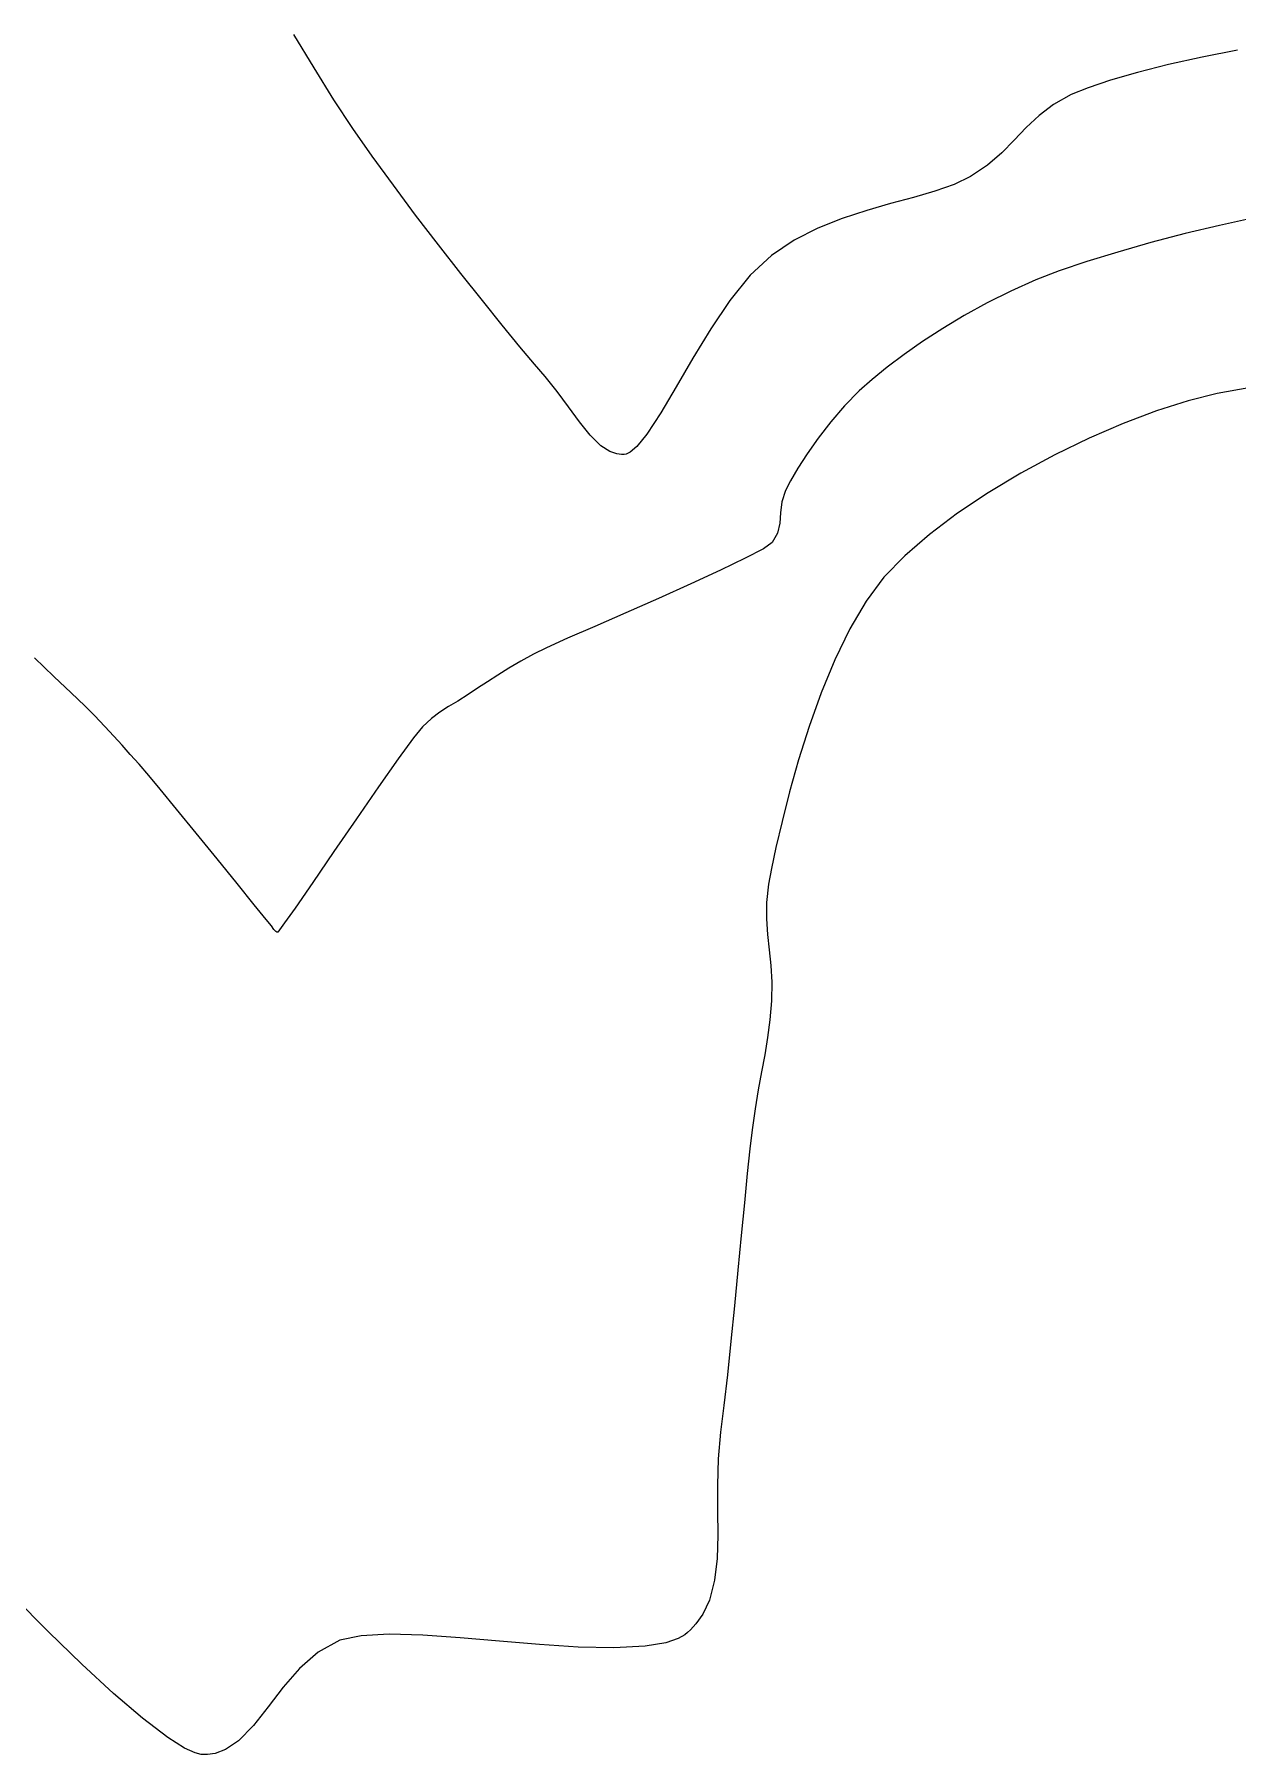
# Model space of a CAD drawing. Header units: feet. Extents: x 26064 to 27719, y 16802 to 28989.
# Drawn here: x 26649 to 26695.5, y 17459.5 to 17526 of the extents above; entities that cross this region are included whole.
import ezdxf

# ---------------------------------------------------------------- set-up
doc = ezdxf.new("R2010")
doc.units = ezdxf.units.FT
doc.header["$LTSCALE"] = 50
doc.header["$MEASUREMENT"] = 0
doc.linetypes.add('HIDN25', pattern=[0.0938, 0.0625, -0.0313])
doc.layers.add('CONT-MNR', color=55, linetype='HIDN25')

msp = doc.modelspace()

# ---------------------------------------------------------------- linework, layer by layer
at = {"layer": 'CONT-MNR', "color": 7, "extrusion": (0.855555, 0.517711, 0)}
msp.add_line((26659.82653, 17524.70302, 631), (26659.04208, 17525.99938, 631), dxfattribs=at)
at = {"layer": 'CONT-MNR', "color": 7}
for p, q in [((26695.54172, 17525.38955, 631), (26694.17102, 17525.12269, 631)), ((26691.67696, 17524.52964, 631), (26690.62741, 17524.22783, 631)), ((26688.42576, 17523.29158, 631), (26687.86222, 17522.85992, 631)), ((26683.83668, 17519.93348, 631), (26683.01254, 17519.69419, 631)), ((26685.20784, 17520.49963, 631), (26684.5758, 17520.19446, 631)), ((26682.12544, 17519.45411, 631), (26681.19746, 17519.19075, 631)), ((26683.01254, 17519.69419, 631), (26682.12544, 17519.45411, 631)), ((26664.6346, 17517.86377, 631), (26663.75614, 17519.0118, 631)), ((26696.12121, 17518.88843, 632), (26694.84244, 17518.61081, 632)), ((26678.38877, 17518.03604, 631), (26677.51784, 17517.45463, 631)), ((26679.30705, 17518.5042, 631), (26678.38877, 17518.03604, 631)), ((26692.1927, 17517.94743, 632), (26690.9084, 17517.58427, 632)), ((26665.50322, 17516.75073, 631), (26664.6346, 17517.86377, 631)), ((26677.51784, 17517.45463, 631), (26676.69558, 17516.68337, 631)), ((26690.9084, 17517.58427, 632), (26689.70894, 17517.21522, 632)), ((26676.69558, 17516.68337, 631), (26675.91125, 17515.71187, 631)), ((26688.63764, 17516.85157, 632), (26687.73784, 17516.50463, 632)), ((26689.70894, 17517.21522, 632), (26688.63764, 17516.85157, 632)), ((26667.10458, 17514.75011, 631), (26666.33542, 17515.70281, 631)), ((26667.78411, 17513.92277, 631), (26667.10458, 17514.75011, 631)), ((26675.16883, 17514.6169, 631), (26674.47231, 17513.47526, 631)), ((26684.97189, 17515.1297, 632), (26684.13936, 17514.62942, 632)), ((26682.64384, 17513.61877, 632), (26681.99265, 17513.126, 632)), ((26681.41368, 17512.65335, 632), (26680.91284, 17512.20963, 632)), ((26694.75698, 17512.11491, 633), (26693.62388, 17511.83304, 633)), ((26695.97457, 17512.33155, 633), (26694.75698, 17512.11491, 633)), ((26680.33894, 17511.63212, 632), (26679.80562, 17511.01527, 632)), ((26692.40134, 17511.44221, 633), (26691.1166, 17510.95444, 633)), ((26693.62388, 17511.83304, 633), (26692.40134, 17511.44221, 633)), ((26691.1166, 17510.95444, 633), (26689.79688, 17510.38174, 633)), ((26670.92225, 17510.08985, 631), (26670.50472, 17510.50046, 631)), ((26672.69805, 17510.53821, 631), (26672.31449, 17510.06534, 631)), ((26678.2582, 17508.73658, 632), (26678.06284, 17508.35963, 632)), ((26678.53917, 17509.21973, 632), (26678.2582, 17508.73658, 632)), ((26677.92111, 17507.92491, 632), (26677.86832, 17507.50307, 632)), ((26684.7129, 17507.48217, 633), (26683.62677, 17506.6652, 633)), ((26677.83489, 17507.09808, 632), (26677.75126, 17506.71393, 632)), ((26683.62677, 17506.6652, 633), (26682.66906, 17505.83544, 633)), ((26677.54784, 17506.35463, 632), (26677.20154, 17506.10893, 632)), ((26674.39309, 17504.74746, 632), (26673.14504, 17504.18994, 632)), ((26680.54471, 17503.0049, 633), (26679.96578, 17501.80887, 633)), ((26666.15354, 17500.71668, 632), (26665.78784, 17500.47463, 632)), ((26664.36413, 17499.54066, 632), (26664.01784, 17499.22463, 632)), ((26652.40071, 17498.50593, 632), (26652.07861, 17498.85588, 632)), ((26678.97609, 17499.23682, 633), (26678.56685, 17497.94565, 633)), ((26663.07807, 17497.97864, 632), (26662.31752, 17496.89669, 632)), ((26662.31752, 17496.89669, 632), (26661.46337, 17495.66316, 632)), ((26655.27149, 17495.10703, 632), (26654.50932, 17496.04145, 632)), ((26656.079, 17494.11298, 632), (26655.27149, 17495.10703, 632)), ((26660.59073, 17494.39385, 632), (26659.77473, 17493.20454, 632)), ((26677.69064, 17494.56051, 633), (26677.51826, 17493.73632, 633)), ((26657.5131, 17492.34284, 632), (26656.85261, 17493.15852, 632)), ((26659.77473, 17493.20454, 632), (26659.0905, 17492.21104, 632)), ((26677.40698, 17493.13491, 633), (26677.32605, 17492.42974, 633)), ((26658.17784, 17491.52463, 632), (26657.98125, 17491.76514, 632)), ((26658.27665, 17491.38996, 632), (26658.17784, 17491.52463, 632)), ((26658.3446, 17491.30611, 632), (26658.27665, 17491.38996, 632)), ((26658.39225, 17491.27721, 632), (26658.3446, 17491.30611, 632)), ((26658.43074, 17491.28578, 632), (26658.41784, 17491.27463, 632)), ((26677.36384, 17487.20158, 633), (26677.25491, 17486.53806, 633)), ((26677.25491, 17486.53806, 633), (26677.13376, 17485.87406, 633)), ((26676.47035, 17480.81565, 633), (26676.34817, 17479.55164, 633)), ((26676.34817, 17479.55164, 633), (26676.21854, 17478.20603, 633)), ((26675.94703, 17475.46324, 633), (26675.81019, 17474.1627, 633)), ((26675.42687, 17469.89532, 633), (26675.43457, 17468.90558, 633)), ((26675.43457, 17468.90558, 633), (26675.44168, 17467.95481, 633)), ((26675.41387, 17467.0547, 633), (26675.31682, 17466.21696, 633)), ((26674.85808, 17464.90352, 633), (26674.596, 17464.53083, 633)), ((26662.73639, 17464.12623, 633), (26661.64588, 17464.07217, 633)), ((26659.98793, 17463.44015, 633), (26659.26828, 17462.81027, 633)), ((26672.62628, 17463.66472, 633), (26671.4174, 17463.60317, 633)), ((26659.26828, 17462.81027, 633), (26658.63409, 17462.07887, 633)), ((26658.63409, 17462.07887, 633), (26658.05141, 17461.31954, 633)), ((26654.16752, 17460.1388, 633), (26653.19234, 17460.88186, 633)), ((26655.23017, 17459.54421, 633), (26654.8229, 17459.72904, 633)), ((26655.99863, 17459.51985, 633), (26655.70856, 17459.47707, 633)), ((26656.40505, 17459.67132, 633), (26655.99863, 17459.51985, 633))]:
    msp.add_line(p, q, dxfattribs=at)
at = {"layer": 'CONT-MNR', "color": 7, "extrusion": (0.847322, 0.531079, 0)}
msp.add_line((26660.59634, 17523.47481, 631), (26659.82653, 17524.70302, 631), dxfattribs=at)
at = {"layer": 'CONT-MNR', "color": 7, "extrusion": (0.245573, -0.969378, 0)}
msp.add_line((26692.87046, 17524.83199, 631), (26691.67696, 17524.52964, 631), dxfattribs=at)
at = {"layer": 'CONT-MNR', "color": 7, "extrusion": (0.218137, -0.975918, 0)}
msp.add_line((26694.17102, 17525.12269, 631), (26692.87046, 17524.83199, 631), dxfattribs=at)
at = {"layer": 'CONT-MNR', "color": 7, "extrusion": (0.376021, -0.926611, 0)}
msp.add_line((26689.75874, 17523.93876, 631), (26689.10784, 17523.67463, 631), dxfattribs=at)
at = {"layer": 'CONT-MNR', "color": 7, "extrusion": (0.315746, -0.948844, 0)}
msp.add_line((26690.62741, 17524.22783, 631), (26689.75874, 17523.93876, 631), dxfattribs=at)
at = {"layer": 'CONT-MNR', "color": 7, "extrusion": (0.835031, 0.550203, 0)}
msp.add_line((26661.32784, 17522.36463, 631), (26660.59634, 17523.47481, 631), dxfattribs=at)
at = {"layer": 'CONT-MNR', "color": 7, "extrusion": (0.489658, -0.871915, 0)}
msp.add_line((26689.10784, 17523.67463, 631), (26688.42576, 17523.29158, 631), dxfattribs=at)
at = {"layer": 'CONT-MNR', "color": 7, "extrusion": (-0.687683, 0.726011, 0)}
msp.add_line((26687.86222, 17522.85992, 631), (26687.37108, 17522.39471, 631), dxfattribs=at)
at = {"layer": 'CONT-MNR', "color": 7, "extrusion": (0.820048, 0.572294, 0)}
msp.add_line((26662.07616, 17521.29235, 631), (26661.32784, 17522.36463, 631), dxfattribs=at)
at = {"layer": 'CONT-MNR', "color": 7, "extrusion": (0.708836, -0.705373, 0)}
msp.add_line((26686.90621, 17521.91101, 631), (26686.42147, 17521.42389, 631), dxfattribs=at)
at = {"layer": 'CONT-MNR', "color": 7, "extrusion": (0.720997, -0.692938, 0)}
msp.add_line((26687.37108, 17522.39471, 631), (26686.90621, 17521.91101, 631), dxfattribs=at)
at = {"layer": 'CONT-MNR', "color": 7, "extrusion": (0.809353, 0.587323, 0)}
msp.add_line((26662.89446, 17520.1647, 631), (26662.07616, 17521.29235, 631), dxfattribs=at)
at = {"layer": 'CONT-MNR', "color": 7, "extrusion": (0.653493, -0.756932, 0)}
msp.add_line((26686.42147, 17521.42389, 631), (26685.87072, 17520.94841, 631), dxfattribs=at)
at = {"layer": 'CONT-MNR', "color": 7, "extrusion": (0.560617, -0.828075, 0)}
msp.add_line((26685.87072, 17520.94841, 631), (26685.20784, 17520.49963, 631), dxfattribs=at)
at = {"layer": 'CONT-MNR', "color": 7, "extrusion": (0.800998, 0.598667, 0)}
msp.add_line((26663.75614, 17519.0118, 631), (26662.89446, 17520.1647, 631), dxfattribs=at)
at = {"layer": 'CONT-MNR', "color": 7, "extrusion": (0.332952, -0.942944, 0)}
msp.add_line((26684.5758, 17520.19446, 631), (26683.83668, 17519.93348, 631), dxfattribs=at)
at = {"layer": 'CONT-MNR', "color": 7, "extrusion": (-0.371367, 0.928486, 0)}
msp.add_line((26680.25064, 17518.88161, 631), (26679.30705, 17518.5042, 631), dxfattribs=at)
at = {"layer": 'CONT-MNR', "color": 7, "extrusion": (-0.310378, 0.950613, 0)}
msp.add_line((26681.19746, 17519.19075, 631), (26680.25064, 17518.88161, 631), dxfattribs=at)
at = {"layer": 'CONT-MNR', "color": 7, "extrusion": (0.233155, -0.97244, 0)}
msp.add_line((26694.84244, 17518.61081, 632), (26693.51849, 17518.29337, 632), dxfattribs=at)
at = {"layer": 'CONT-MNR', "color": 7, "extrusion": (0.252482, -0.967602, 0)}
msp.add_line((26693.51849, 17518.29337, 632), (26692.1927, 17517.94743, 632), dxfattribs=at)
at = {"layer": 'CONT-MNR', "color": 7, "extrusion": (0.783104, 0.621891, 0)}
msp.add_line((26666.33542, 17515.70281, 631), (26665.50322, 17516.75073, 631), dxfattribs=at)
at = {"layer": 'CONT-MNR', "color": 7, "extrusion": (0.446649, -0.894709, 0)}
msp.add_line((26686.77702, 17516.07611, 632), (26685.85307, 17515.61486, 632), dxfattribs=at)
at = {"layer": 'CONT-MNR', "color": 7, "extrusion": (0.407321, -0.913285, 0)}
msp.add_line((26687.73784, 17516.50463, 632), (26686.77702, 17516.07611, 632), dxfattribs=at)
at = {"layer": 'CONT-MNR', "color": 7, "extrusion": (0.827684, -0.561194, 0)}
msp.add_line((26675.91125, 17515.71187, 631), (26675.16883, 17514.6169, 631), dxfattribs=at)
at = {"layer": 'CONT-MNR', "color": 7, "extrusion": (0.48231, -0.876001, 0)}
msp.add_line((26685.85307, 17515.61486, 632), (26684.97189, 17515.1297, 632), dxfattribs=at)
at = {"layer": 'CONT-MNR', "color": 7, "extrusion": (0.545665, -0.838004, 0)}
msp.add_line((26684.13936, 17514.62942, 632), (26683.36138, 17514.12284, 632), dxfattribs=at)
at = {"layer": 'CONT-MNR', "color": 7, "extrusion": (0.766313, 0.642468, 0)}
msp.add_line((26668.34739, 17513.2509, 631), (26667.78411, 17513.92277, 631), dxfattribs=at)
at = {"layer": 'CONT-MNR', "color": 7, "extrusion": (0.574841, -0.818265, 0)}
msp.add_line((26683.36138, 17514.12284, 632), (26682.64384, 17513.61877, 632), dxfattribs=at)
at = {"layer": 'CONT-MNR', "color": 7, "extrusion": (0.756453, 0.654048, 0)}
msp.add_line((26668.76784, 17512.76463, 631), (26668.34739, 17513.2509, 631), dxfattribs=at)
at = {"layer": 'CONT-MNR', "color": 7, "extrusion": (0.864374, -0.502849, 0)}
msp.add_line((26674.47231, 17513.47526, 631), (26673.82568, 17512.36374, 631), dxfattribs=at)
at = {"layer": 'CONT-MNR', "color": 7, "extrusion": (0.775387, 0.631487, 0)}
msp.add_line((26669.23509, 17512.1909, 631), (26668.76784, 17512.76463, 631), dxfattribs=at)
at = {"layer": 'CONT-MNR', "color": 7, "extrusion": (-0.632395, 0.774646, 0)}
msp.add_line((26681.99265, 17513.126, 632), (26681.41368, 17512.65335, 632), dxfattribs=at)
at = {"layer": 'CONT-MNR', "color": 7, "extrusion": (0.806621, 0.591069, 0)}
msp.add_line((26669.67265, 17511.59377, 631), (26669.23509, 17512.1909, 631), dxfattribs=at)
at = {"layer": 'CONT-MNR', "color": 7, "extrusion": (0.861259, -0.508166, 0)}
msp.add_line((26673.82568, 17512.36374, 631), (26673.23293, 17511.35912, 631), dxfattribs=at)
at = {"layer": 'CONT-MNR', "color": 7, "extrusion": (0.709317, -0.70489, 0)}
msp.add_line((26680.91284, 17512.20963, 632), (26680.33894, 17511.63212, 632), dxfattribs=at)
at = {"layer": 'CONT-MNR', "color": 7, "extrusion": (0.809271, 0.587436, 0)}
msp.add_line((26670.09203, 17511.01603, 631), (26669.67265, 17511.59377, 631), dxfattribs=at)
at = {"layer": 'CONT-MNR', "color": 7, "extrusion": (0.837843, -0.545911, 0)}
msp.add_line((26673.23293, 17511.35912, 631), (26672.69805, 17510.53821, 631), dxfattribs=at)
at = {"layer": 'CONT-MNR', "color": 7, "extrusion": (0.780691, 0.624917, 0)}
msp.add_line((26670.50472, 17510.50046, 631), (26670.09203, 17511.01603, 631), dxfattribs=at)
at = {"layer": 'CONT-MNR', "color": 7, "extrusion": (0.791791, -0.610792, 0)}
msp.add_line((26679.80562, 17511.01527, 632), (26679.32188, 17510.38818, 632), dxfattribs=at)
at = {"layer": 'CONT-MNR', "color": 7, "extrusion": (-0.544591, -0.838702, 0)}
msp.add_line((26671.26748, 17509.86568, 631), (26670.92225, 17510.08985, 631), dxfattribs=at)
at = {"layer": 'CONT-MNR', "color": 7, "extrusion": (-0.647989, 0.761649, 0)}
msp.add_line((26672.31449, 17510.06534, 631), (26672.05403, 17509.84375, 631), dxfattribs=at)
at = {"layer": 'CONT-MNR', "color": 7, "extrusion": (0.819612, -0.572919, 0)}
msp.add_line((26679.32188, 17510.38818, 632), (26678.89673, 17509.77997, 632), dxfattribs=at)
at = {"layer": 'CONT-MNR', "color": 7, "extrusion": (0.43736, -0.899286, 0)}
msp.add_line((26689.79688, 17510.38174, 633), (26688.46943, 17509.73614, 633), dxfattribs=at)
at = {"layer": 'CONT-MNR', "color": 7, "extrusion": (-0.326069, -0.945346, 0)}
msp.add_line((26671.53682, 17509.77278, 631), (26671.26748, 17509.86568, 631), dxfattribs=at)
at = {"layer": 'CONT-MNR', "color": 7, "extrusion": (-0.112124, -0.993694, 0)}
msp.add_line((26671.72272, 17509.7518, 631), (26671.53682, 17509.77278, 631), dxfattribs=at)
at = {"layer": 'CONT-MNR', "color": 7, "extrusion": (0.029698, -0.999559, 0)}
msp.add_line((26671.81784, 17509.75463, 631), (26671.72272, 17509.7518, 631), dxfattribs=at)
at = {"layer": 'CONT-MNR', "color": 7, "extrusion": (0.180738, -0.983531, 0)}
msp.add_line((26671.89382, 17509.76859, 631), (26671.81784, 17509.75463, 631), dxfattribs=at)
at = {"layer": 'CONT-MNR', "color": 7, "extrusion": (0.424701, -0.905334, 0)}
msp.add_line((26672.05403, 17509.84375, 631), (26671.89382, 17509.76859, 631), dxfattribs=at)
at = {"layer": 'CONT-MNR', "color": 7, "extrusion": (0.842948, -0.537994, 0)}
msp.add_line((26678.89673, 17509.77997, 632), (26678.53917, 17509.21973, 632), dxfattribs=at)
at = {"layer": 'CONT-MNR', "color": 7, "extrusion": (0.475238, -0.879857, 0)}
msp.add_line((26688.46943, 17509.73614, 633), (26687.16145, 17509.02966, 633), dxfattribs=at)
at = {"layer": 'CONT-MNR', "color": 7, "extrusion": (0.513785, -0.857919, 0)}
msp.add_line((26687.16145, 17509.02966, 633), (26685.9002, 17508.27433, 633), dxfattribs=at)
at = {"layer": 'CONT-MNR', "color": 7, "extrusion": (0.950746, -0.30997, 0)}
msp.add_line((26678.06284, 17508.35963, 632), (26677.92111, 17507.92491, 632), dxfattribs=at)
at = {"layer": 'CONT-MNR', "color": 7, "extrusion": (0.555004, -0.831847, 0)}
msp.add_line((26685.9002, 17508.27433, 633), (26684.7129, 17507.48217, 633), dxfattribs=at)
at = {"layer": 'CONT-MNR', "color": 7, "extrusion": (0.996611, -0.082257, 0)}
msp.add_line((26677.86832, 17507.50307, 632), (26677.83489, 17507.09808, 632), dxfattribs=at)
at = {"layer": 'CONT-MNR', "color": 7, "extrusion": (0.870218, -0.492666, 0)}
msp.add_line((26677.75126, 17506.71393, 632), (26677.54784, 17506.35463, 632), dxfattribs=at)
at = {"layer": 'CONT-MNR', "color": 7, "extrusion": (0.469615, -0.882871, 0)}
msp.add_line((26677.20154, 17506.10893, 632), (26676.50472, 17505.73828, 632), dxfattribs=at)
at = {"layer": 'CONT-MNR', "color": 7, "extrusion": (0.417003, -0.908905, 0)}
msp.add_line((26675.54078, 17505.27401, 632), (26674.39309, 17504.74746, 632), dxfattribs=at)
at = {"layer": 'CONT-MNR', "color": 7, "extrusion": (0.433927, -0.900948, 0)}
msp.add_line((26676.50472, 17505.73828, 632), (26675.54078, 17505.27401, 632), dxfattribs=at)
at = {"layer": 'CONT-MNR', "color": 7, "extrusion": (0.71932, -0.694679, 0)}
msp.add_line((26682.66906, 17505.83544, 633), (26681.86698, 17505.00491, 633), dxfattribs=at)
at = {"layer": 'CONT-MNR', "color": 7, "extrusion": (0.80088, -0.598825, 0)}
msp.add_line((26681.86698, 17505.00491, 633), (26681.1787, 17504.08439, 633), dxfattribs=at)
at = {"layer": 'CONT-MNR', "color": 7, "extrusion": (0.403058, -0.915174, 0)}
msp.add_line((26673.14504, 17504.18994, 632), (26671.88001, 17503.6328, 632), dxfattribs=at)
at = {"layer": 'CONT-MNR', "color": 7, "extrusion": (0.862285, -0.506424, 0)}
msp.add_line((26681.1787, 17504.08439, 633), (26680.54471, 17503.0049, 633), dxfattribs=at)
at = {"layer": 'CONT-MNR', "color": 7, "extrusion": (0.401484, -0.915866, 0)}
msp.add_line((26671.88001, 17503.6328, 632), (26670.68139, 17503.10737, 632), dxfattribs=at)
at = {"layer": 'CONT-MNR', "color": 7, "extrusion": (0.411279, -0.91151, 0)}
msp.add_line((26669.63257, 17502.64498, 632), (26668.81692, 17502.27695, 632), dxfattribs=at)
at = {"layer": 'CONT-MNR', "color": 7, "extrusion": (-0.403405, 0.915022, 0)}
msp.add_line((26670.68139, 17503.10737, 632), (26669.63257, 17502.64498, 632), dxfattribs=at)
at = {"layer": 'CONT-MNR', "color": 7, "extrusion": (0.486375, -0.87375, 0)}
msp.add_line((26668.31784, 17502.03463, 632), (26667.81831, 17501.75656, 632), dxfattribs=at)
at = {"layer": 'CONT-MNR', "color": 7, "extrusion": (-0.436775, 0.899571, 0)}
msp.add_line((26668.81692, 17502.27695, 632), (26668.31784, 17502.03463, 632), dxfattribs=at)
at = {"layer": 'CONT-MNR', "color": 7, "extrusion": (-0.692076, -0.721824, 0)}
msp.add_line((26649.76956, 17501.16806, 632), (26649.01277, 17501.89367, 632), dxfattribs=at)
at = {"layer": 'CONT-MNR', "color": 7, "extrusion": (0.52587, -0.850565, 0)}
msp.add_line((26667.35868, 17501.48577, 632), (26666.93239, 17501.22221, 632), dxfattribs=at)
at = {"layer": 'CONT-MNR', "color": 7, "extrusion": (0.507615, -0.861584, 0)}
msp.add_line((26667.81831, 17501.75656, 632), (26667.35868, 17501.48577, 632), dxfattribs=at)
at = {"layer": 'CONT-MNR', "color": 7, "extrusion": (0.924648, -0.380823, 0)}
msp.add_line((26679.96578, 17501.80887, 633), (26679.44265, 17500.5387, 633), dxfattribs=at)
at = {"layer": 'CONT-MNR', "color": 7, "extrusion": (0.687492, 0.726192, 0)}
msp.add_line((26650.43074, 17500.54213, 632), (26649.76956, 17501.16806, 632), dxfattribs=at)
at = {"layer": 'CONT-MNR', "color": 7, "extrusion": (0.54904, -0.835796, 0)}
msp.add_line((26666.53287, 17500.96586, 632), (26666.15354, 17500.71668, 632), dxfattribs=at)
at = {"layer": 'CONT-MNR', "color": 7, "extrusion": (-0.540038, 0.841641, 0)}
msp.add_line((26666.93239, 17501.22221, 632), (26666.53287, 17500.96586, 632), dxfattribs=at)
at = {"layer": 'CONT-MNR', "color": 7, "extrusion": (-0.690985, -0.72287, 0)}
msp.add_line((26650.96419, 17500.0322, 632), (26650.43074, 17500.54213, 632), dxfattribs=at)
at = {"layer": 'CONT-MNR', "color": 7, "extrusion": (0.710792, 0.703402, 0)}
msp.add_line((26651.33784, 17499.65463, 632), (26650.96419, 17500.0322, 632), dxfattribs=at)
at = {"layer": 'CONT-MNR', "color": 7, "extrusion": (-0.541197, 0.840896, 0)}
msp.add_line((26665.02648, 17500.00244, 632), (26664.69338, 17499.78806, 632), dxfattribs=at)
at = {"layer": 'CONT-MNR', "color": 7, "extrusion": (0.518483, -0.855088, 0)}
msp.add_line((26665.38433, 17500.21942, 632), (26665.02648, 17500.00244, 632), dxfattribs=at)
at = {"layer": 'CONT-MNR', "color": 7, "extrusion": (-0.53453, 0.845149, 0)}
msp.add_line((26665.78784, 17500.47463, 632), (26665.38433, 17500.21942, 632), dxfattribs=at)
at = {"layer": 'CONT-MNR', "color": 7, "extrusion": (0.941374, -0.337365, 0)}
msp.add_line((26679.44265, 17500.5387, 633), (26678.97609, 17499.23682, 633), dxfattribs=at)
at = {"layer": 'CONT-MNR', "color": 7, "extrusion": (0.733284, 0.679923, 0)}
msp.add_line((26651.73165, 17499.22991, 632), (26651.33784, 17499.65463, 632), dxfattribs=at)
at = {"layer": 'CONT-MNR', "color": 7, "extrusion": (-0.600718, 0.799461, 0)}
msp.add_line((26664.69338, 17499.78806, 632), (26664.36413, 17499.54066, 632), dxfattribs=at)
at = {"layer": 'CONT-MNR', "color": 7, "extrusion": (0.733143, 0.680074, 0)}
msp.add_line((26652.07861, 17498.85588, 632), (26651.73165, 17499.22991, 632), dxfattribs=at)
at = {"layer": 'CONT-MNR', "color": 7, "extrusion": (0.809022, -0.587778, 0)}
msp.add_line((26663.66988, 17498.79322, 632), (26663.07807, 17497.97864, 632), dxfattribs=at)
at = {"layer": 'CONT-MNR', "color": 7, "extrusion": (0.778373, -0.627802, 0)}
msp.add_line((26664.01784, 17499.22463, 632), (26663.66988, 17498.79322, 632), dxfattribs=at)
at = {"layer": 'CONT-MNR', "color": 7, "extrusion": (0.741169, 0.671319, 0)}
msp.add_line((26652.71995, 17498.15348, 632), (26652.40071, 17498.50593, 632), dxfattribs=at)
at = {"layer": 'CONT-MNR', "color": 7, "extrusion": (0.748182, 0.663494, 0)}
msp.add_line((26653.05833, 17497.77191, 632), (26652.71995, 17498.15348, 632), dxfattribs=at)
at = {"layer": 'CONT-MNR', "color": 7, "extrusion": (0.96205, -0.272874, 0)}
msp.add_line((26678.56685, 17497.94565, 633), (26678.2157, 17496.70759, 633), dxfattribs=at)
at = {"layer": 'CONT-MNR', "color": 7, "extrusion": (0.75523, 0.65546, 0)}
msp.add_line((26653.43784, 17497.33463, 632), (26653.05833, 17497.77191, 632), dxfattribs=at)
at = {"layer": 'CONT-MNR', "color": 7, "extrusion": (0.76637, 0.642399, 0)}
msp.add_line((26653.87169, 17496.81705, 632), (26653.43784, 17497.33463, 632), dxfattribs=at)
at = {"layer": 'CONT-MNR', "color": 7, "extrusion": (0.77247, 0.635052, 0)}
msp.add_line((26654.50932, 17496.04145, 632), (26653.87169, 17496.81705, 632), dxfattribs=at)
at = {"layer": 'CONT-MNR', "color": 7, "extrusion": (0.968792, -0.247874, 0)}
msp.add_line((26678.2157, 17496.70759, 633), (26677.92337, 17495.56507, 633), dxfattribs=at)
at = {"layer": 'CONT-MNR', "color": 7, "extrusion": (0.824047, -0.566522, 0)}
msp.add_line((26661.46337, 17495.66316, 632), (26660.59073, 17494.39385, 632), dxfattribs=at)
at = {"layer": 'CONT-MNR', "color": 7, "extrusion": (0.974198, -0.225696, 0)}
msp.add_line((26677.92337, 17495.56507, 633), (26677.69064, 17494.56051, 633), dxfattribs=at)
at = {"layer": 'CONT-MNR', "color": 7, "extrusion": (0.776867, 0.629665, 0)}
msp.add_line((26656.85261, 17493.15852, 632), (26656.079, 17494.11298, 632), dxfattribs=at)
at = {"layer": 'CONT-MNR', "color": 7, "extrusion": (0.98331, -0.181938, 0)}
msp.add_line((26677.51826, 17493.73632, 633), (26677.40698, 17493.13491, 633), dxfattribs=at)
at = {"layer": 'CONT-MNR', "color": 7, "extrusion": (0.776922, 0.629597, 0)}
msp.add_line((26657.98125, 17491.76514, 632), (26657.5131, 17492.34284, 632), dxfattribs=at)
at = {"layer": 'CONT-MNR', "color": 7, "extrusion": (0.820018, -0.572337, 0)}
msp.add_line((26659.0905, 17492.21104, 632), (26658.68847, 17491.63504, 632), dxfattribs=at)
at = {"layer": 'CONT-MNR', "color": 7, "extrusion": (0.999945, -0.010496, 0)}
msp.add_line((26677.32605, 17492.42974, 633), (26677.31935, 17491.79129, 633), dxfattribs=at)
at = {"layer": 'CONT-MNR', "color": 7, "extrusion": (0.78441, -0.620242, 0)}
msp.add_line((26658.49699, 17491.36956, 632), (26658.43074, 17491.28578, 632), dxfattribs=at)
at = {"layer": 'CONT-MNR', "color": 7, "extrusion": (0.811027, -0.585009, 0)}
msp.add_line((26658.68847, 17491.63504, 632), (26658.49699, 17491.36956, 632), dxfattribs=at)
at = {"layer": 'CONT-MNR', "color": 7, "extrusion": (0.997518, 0.070406, 0)}
msp.add_line((26677.31935, 17491.79129, 633), (26677.36167, 17491.19168, 633), dxfattribs=at)
at = {"layer": 'CONT-MNR', "color": 7, "extrusion": (-0.100521, -0.994935, 0)}
msp.add_line((26658.41784, 17491.27463, 632), (26658.39225, 17491.27721, 632), dxfattribs=at)
at = {"layer": 'CONT-MNR', "color": 7, "extrusion": (0.993747, 0.111657, 0)}
msp.add_line((26677.36167, 17491.19168, 633), (26677.4278, 17490.60309, 633), dxfattribs=at)
at = {"layer": 'CONT-MNR', "color": 7, "extrusion": (0.994332, 0.106321, 0)}
msp.add_line((26677.4278, 17490.60309, 633), (26677.49254, 17489.99767, 633), dxfattribs=at)
at = {"layer": 'CONT-MNR', "color": 7, "extrusion": (0.998284, 0.058551, 0)}
msp.add_line((26677.49254, 17489.99767, 633), (26677.53067, 17489.34755, 633), dxfattribs=at)
at = {"layer": 'CONT-MNR', "color": 7, "extrusion": (0.999821, -0.018935, 0)}
msp.add_line((26677.53067, 17489.34755, 633), (26677.51698, 17488.62491, 633), dxfattribs=at)
at = {"layer": 'CONT-MNR', "color": 7, "extrusion": (0.996303, -0.085911, 0)}
msp.add_line((26677.51698, 17488.62491, 633), (26677.45353, 17487.88905, 633), dxfattribs=at)
at = {"layer": 'CONT-MNR', "color": 7, "extrusion": (0.991596, -0.129371, 0)}
msp.add_line((26677.45353, 17487.88905, 633), (26677.36384, 17487.20158, 633), dxfattribs=at)
at = {"layer": 'CONT-MNR', "color": 7, "extrusion": (0.983587, -0.180436, 0)}
msp.add_line((26677.13376, 17485.87406, 633), (26677.00738, 17485.18516, 633), dxfattribs=at)
at = {"layer": 'CONT-MNR', "color": 7, "extrusion": (0.986056, -0.166416, 0)}
msp.add_line((26677.00738, 17485.18516, 633), (26676.88279, 17484.44692, 633), dxfattribs=at)
at = {"layer": 'CONT-MNR', "color": 7, "extrusion": (0.989983, -0.141183, 0)}
msp.add_line((26676.88279, 17484.44692, 633), (26676.76698, 17483.63491, 633), dxfattribs=at)
at = {"layer": 'CONT-MNR', "color": 7, "extrusion": (0.993323, -0.115362, 0)}
msp.add_line((26676.76698, 17483.63491, 633), (26676.68228, 17482.9056, 633), dxfattribs=at)
at = {"layer": 'CONT-MNR', "color": 7, "extrusion": (0.994602, -0.10376, 0)}
msp.add_line((26676.68228, 17482.9056, 633), (26676.58257, 17481.94975, 633), dxfattribs=at)
at = {"layer": 'CONT-MNR', "color": 7, "extrusion": (0.995141, -0.098464, 0)}
msp.add_line((26676.58257, 17481.94975, 633), (26676.47035, 17480.81565, 633), dxfattribs=at)
at = {"layer": 'CONT-MNR', "color": 7, "extrusion": (0.995273, -0.09712, 0)}
msp.add_line((26676.21854, 17478.20603, 633), (26676.08398, 17476.82712, 633), dxfattribs=at)
at = {"layer": 'CONT-MNR', "color": 7, "extrusion": (0.994996, -0.099914, 0)}
msp.add_line((26676.08398, 17476.82712, 633), (26675.94703, 17475.46324, 633), dxfattribs=at)
at = {"layer": 'CONT-MNR', "color": 7, "extrusion": (0.99369, -0.112158, 0)}
msp.add_line((26675.81019, 17474.1627, 633), (26675.676, 17472.97382, 633), dxfattribs=at)
at = {"layer": 'CONT-MNR', "color": 7, "extrusion": (0.99223, -0.124421, 0)}
msp.add_line((26675.676, 17472.97382, 633), (26675.54698, 17471.94491, 633), dxfattribs=at)
at = {"layer": 'CONT-MNR', "color": 7, "extrusion": (0.995875, -0.090738, 0)}
msp.add_line((26675.54698, 17471.94491, 633), (26675.4529, 17470.91233, 633), dxfattribs=at)
at = {"layer": 'CONT-MNR', "color": 7, "extrusion": (0.999673, -0.025586, 0)}
msp.add_line((26675.4529, 17470.91233, 633), (26675.42687, 17469.89532, 633), dxfattribs=at)
at = {"layer": 'CONT-MNR', "color": 7, "extrusion": (0.999523, -0.030883, 0)}
msp.add_line((26675.44168, 17467.95481, 633), (26675.41387, 17467.0547, 633), dxfattribs=at)
at = {"layer": 'CONT-MNR', "color": 7, "extrusion": (0.967184, -0.254076, 0)}
msp.add_line((26675.31682, 17466.21696, 633), (26675.1162, 17465.45328, 633), dxfattribs=at)
at = {"layer": 'CONT-MNR', "color": 7, "extrusion": (0.708919, 0.70529, 0)}
msp.add_line((26649.55588, 17464.22877, 633), (26648.22086, 17465.57066, 633), dxfattribs=at)
at = {"layer": 'CONT-MNR', "color": 7, "extrusion": (0.905189, -0.425009, 0)}
msp.add_line((26675.1162, 17465.45328, 633), (26674.85808, 17464.90352, 633), dxfattribs=at)
at = {"layer": 'CONT-MNR', "color": 7, "extrusion": (-0.696403, -0.717651, 0)}
msp.add_line((26650.85229, 17462.97075, 633), (26649.55588, 17464.22877, 633), dxfattribs=at)
at = {"layer": 'CONT-MNR', "color": 7, "extrusion": (-0.21156, 0.977365, 0)}
msp.add_line((26661.64588, 17464.07217, 633), (26660.82698, 17463.89491, 633), dxfattribs=at)
at = {"layer": 'CONT-MNR', "color": 7, "extrusion": (-0.029309, -0.99957, 0)}
msp.add_line((26664.03483, 17464.08815, 633), (26662.73639, 17464.12623, 633), dxfattribs=at)
at = {"layer": 'CONT-MNR', "color": 7, "extrusion": (-0.068555, -0.997647, 0)}
msp.add_line((26665.47752, 17463.98902, 633), (26664.03483, 17464.08815, 633), dxfattribs=at)
at = {"layer": 'CONT-MNR', "color": 7, "extrusion": (-0.490852, 0.871243, 0)}
msp.add_line((26674.16023, 17464.11225, 633), (26673.90495, 17463.96842, 633), dxfattribs=at)
at = {"layer": 'CONT-MNR', "color": 7, "extrusion": (0.612252, -0.790663, 0)}
msp.add_line((26674.26698, 17464.19491, 633), (26674.16023, 17464.11225, 633), dxfattribs=at)
at = {"layer": 'CONT-MNR', "color": 7, "extrusion": (-0.675597, 0.737271, 0)}
msp.add_line((26674.38455, 17464.30264, 633), (26674.26698, 17464.19491, 633), dxfattribs=at)
at = {"layer": 'CONT-MNR', "color": 7, "extrusion": (0.733501, -0.679688, 0)}
msp.add_line((26674.596, 17464.53083, 633), (26674.38455, 17464.30264, 633), dxfattribs=at)
at = {"layer": 'CONT-MNR', "color": 7, "extrusion": (-0.476503, 0.879173, 0)}
msp.add_line((26660.82698, 17463.89491, 633), (26659.98793, 17463.44015, 633), dxfattribs=at)
at = {"layer": 'CONT-MNR', "color": 7, "extrusion": (-0.084471, -0.996426, 0)}
msp.add_line((26667.0008, 17463.85988, 633), (26665.47752, 17463.98902, 633), dxfattribs=at)
at = {"layer": 'CONT-MNR', "color": 7, "extrusion": (-0.082862, -0.996561, 0)}
msp.add_line((26668.54099, 17463.73182, 633), (26667.0008, 17463.85988, 633), dxfattribs=at)
at = {"layer": 'CONT-MNR', "color": 7, "extrusion": (-0.0641, -0.997943, 0)}
msp.add_line((26670.03442, 17463.63589, 633), (26668.54099, 17463.73182, 633), dxfattribs=at)
at = {"layer": 'CONT-MNR', "color": 7, "extrusion": (-0.023653, -0.99972, 0)}
msp.add_line((26671.4174, 17463.60317, 633), (26670.03442, 17463.63589, 633), dxfattribs=at)
at = {"layer": 'CONT-MNR', "color": 7, "extrusion": (0.170199, -0.98541, 0)}
msp.add_line((26673.42522, 17463.80272, 633), (26672.62628, 17463.66472, 633), dxfattribs=at)
at = {"layer": 'CONT-MNR', "color": 7, "extrusion": (0.326489, -0.945201, 0)}
msp.add_line((26673.90495, 17463.96842, 633), (26673.42522, 17463.80272, 633), dxfattribs=at)
at = {"layer": 'CONT-MNR', "color": 7, "extrusion": (0.678548, 0.734556, 0)}
msp.add_line((26652.07586, 17461.84048, 633), (26650.85229, 17462.97075, 633), dxfattribs=at)
at = {"layer": 'CONT-MNR', "color": 7, "extrusion": (-0.651429, -0.75871, 0)}
msp.add_line((26653.19234, 17460.88186, 633), (26652.07586, 17461.84048, 633), dxfattribs=at)
at = {"layer": 'CONT-MNR', "color": 7, "extrusion": (0.783979, -0.620787, 0)}
msp.add_line((26658.05141, 17461.31954, 633), (26657.48631, 17460.60589, 633), dxfattribs=at)
at = {"layer": 'CONT-MNR', "color": 7, "extrusion": (-0.530128, -0.847918, 0)}
msp.add_line((26654.8229, 17459.72904, 633), (26654.16752, 17460.1388, 633), dxfattribs=at)
at = {"layer": 'CONT-MNR', "color": 7, "extrusion": (0.714829, -0.6993, 0)}
msp.add_line((26657.48631, 17460.60589, 633), (26656.90484, 17460.0115, 633), dxfattribs=at)
at = {"layer": 'CONT-MNR', "color": 7, "extrusion": (-0.253757, -0.967268, 0)}
msp.add_line((26655.45744, 17459.48459, 633), (26655.23017, 17459.54421, 633), dxfattribs=at)
at = {"layer": 'CONT-MNR', "color": 7, "extrusion": (-0.096785, -0.995305, 0)}
msp.add_line((26655.55698, 17459.47491, 633), (26655.45744, 17459.48459, 633), dxfattribs=at)
at = {"layer": 'CONT-MNR', "color": 7, "extrusion": (0.014273, -0.999898, 0)}
msp.add_line((26655.70856, 17459.47707, 633), (26655.55698, 17459.47491, 633), dxfattribs=at)
at = {"layer": 'CONT-MNR', "color": 7, "extrusion": (0.562684, -0.826672, 0)}
msp.add_line((26656.90484, 17460.0115, 633), (26656.40505, 17459.67132, 633), dxfattribs=at)

doc.saveas('drawing.dxf')
